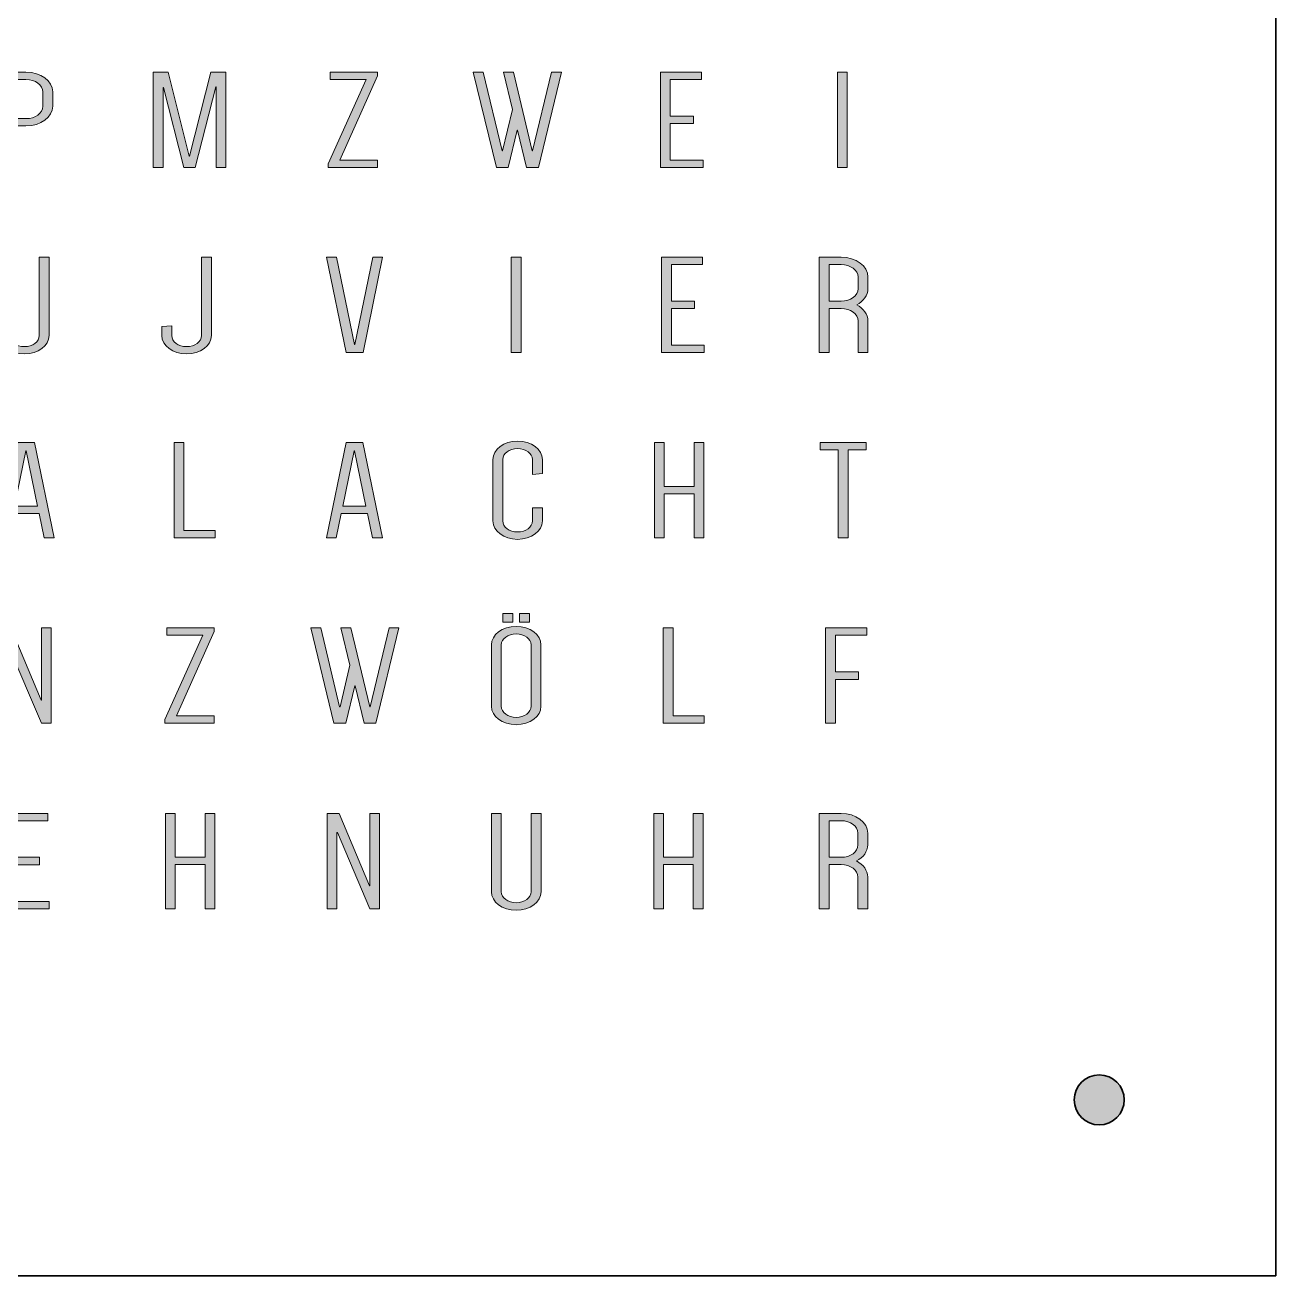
# Model space of a CAD drawing. Header units: inches. Extents: x 0.1 to 50.1, y -50.1 to -0.1.
# Drawn here: x 25.08 to 50.08, y -50.08 to -25.08 of the extents above; entities that cross this region are included whole.
import ezdxf

# ---------------------------------------------------------------- set-up
doc = ezdxf.new("R2010")
doc.units = ezdxf.units.IN
doc.header["$MEASUREMENT"] = 0
doc.layers.add('Ebene 1', color=7, linetype='Continuous')

# ---------------------------------------------------------------- blocks, each defined once
blk = doc.blocks.new('block 7')
at = {"layer": 'Ebene 1'}
h = blk.add_hatch(color=7, dxfattribs=at)
h.dxf.hatch_style = 2
edge = h.paths.add_edge_path()
edge.add_spline(control_points=[(24.862, -27.1), (24.862, -27.1), (24.862, -27.93), (24.862, -27.93), (24.862, -27.93), (24.663, -27.93), (24.663, -27.93), (24.663, -27.93), (24.663, -26.025), (24.663, -26.025), (24.663, -26.025), (25.102, -26.025), (25.102, -26.025), (25.395, -26.025), (25.635, -26.202), (25.635, -26.42), (25.635, -26.42), (25.635, -26.705), (25.635, -26.705), (25.635, -26.922), (25.395, -27.1), (25.102, -27.1), (25.102, -27.1), (24.862, -27.1), (24.862, -27.1)], knot_values=[0, 0, 0, 0, 1, 1, 1, 2, 2, 2, 3, 3, 3, 4, 4, 4, 5, 5, 5, 6, 6, 6, 7, 7, 7, 8, 8, 8, 8], degree=3, periodic=1)
edge = h.paths.add_edge_path()
edge.add_spline(control_points=[(25.102, -26.953), (25.288, -26.953), (25.437, -26.843), (25.437, -26.705), (25.437, -26.705), (25.437, -26.42), (25.437, -26.42), (25.437, -26.281), (25.288, -26.171), (25.102, -26.171), (25.102, -26.171), (24.862, -26.171), (24.862, -26.171), (24.862, -26.171), (24.862, -26.953), (24.862, -26.953), (24.862, -26.953), (25.102, -26.953), (25.102, -26.953)], knot_values=[0, 0, 0, 0, 1, 1, 1, 2, 2, 2, 3, 3, 3, 4, 4, 4, 5, 5, 5, 6, 6, 6, 6], degree=3, periodic=1)
h = blk.add_hatch(color=7, dxfattribs=at)
h.dxf.hatch_style = 2
h.paths.add_polyline_path([(28.481, -27.93), (28.256, -27.93), (27.848, -26.332), (27.841, -26.332), (27.841, -27.93), (27.643, -27.93), (27.643, -26.025), (27.94, -26.025), (28.363, -27.704), (28.37, -27.704), (28.797, -26.025), (29.098, -26.025), (29.098, -27.93), (28.9, -27.93), (28.9, -26.318), (28.892, -26.318)])
h = blk.add_hatch(color=7, dxfattribs=at)
h.dxf.hatch_style = 2
h.paths.add_polyline_path([(31.14, -27.856), (31.898, -26.171), (31.178, -26.171), (31.178, -26.025), (32.123, -26.025), (32.123, -26.098), (31.373, -27.783), (32.123, -27.783), (32.123, -27.93), (31.14, -27.93)])
h = blk.add_hatch(color=7, dxfattribs=at)
h.dxf.hatch_style = 2
h.paths.add_polyline_path([(35.339, -27.93), (35.102, -27.93), (34.923, -27.182), (34.916, -27.182), (34.737, -27.93), (34.5, -27.93), (34.039, -26.025), (34.238, -26.025), (34.615, -27.599), (34.622, -27.599), (34.821, -26.77), (34.641, -26.025), (34.84, -26.025), (35.217, -27.599), (35.224, -27.599), (35.602, -26.025), (35.8, -26.025)])
h = blk.add_hatch(color=7, dxfattribs=at)
h.dxf.hatch_style = 2
h.paths.add_polyline_path([(37.975, -26.171), (37.975, -26.902), (38.436, -26.902), (38.436, -27.052), (37.975, -27.052), (37.975, -27.783), (38.63, -27.783), (38.63, -27.93), (37.777, -27.93), (37.777, -26.025), (38.6, -26.025), (38.6, -26.171)])
h = blk.add_hatch(color=7, dxfattribs=at)
h.dxf.hatch_style = 2
h.paths.add_polyline_path([(41.313, -27.93), (41.313, -26.025), (41.511, -26.025), (41.511, -27.93)])
at = {"layer": 'Ebene 1', "lineweight": 0}
for points in [[(28.481, -27.93), (28.256, -27.93), (27.848, -26.332), (27.841, -26.332), (27.841, -27.93), (27.643, -27.93), (27.643, -26.025), (27.94, -26.025), (28.363, -27.704), (28.37, -27.704), (28.797, -26.025), (29.098, -26.025), (29.098, -27.93), (28.9, -27.93), (28.9, -26.318), (28.892, -26.318), (28.481, -27.93)], [(31.14, -27.856), (31.898, -26.171), (31.178, -26.171), (31.178, -26.025), (32.123, -26.025), (32.123, -26.098), (31.373, -27.783), (32.123, -27.783), (32.123, -27.93), (31.14, -27.93), (31.14, -27.856)], [(35.339, -27.93), (35.102, -27.93), (34.923, -27.182), (34.916, -27.182), (34.737, -27.93), (34.5, -27.93), (34.039, -26.025), (34.238, -26.025), (34.615, -27.599), (34.622, -27.599), (34.821, -26.77), (34.641, -26.025), (34.84, -26.025), (35.217, -27.599), (35.224, -27.599), (35.602, -26.025), (35.8, -26.025), (35.339, -27.93)], [(37.975, -26.171), (37.975, -26.902), (38.436, -26.902), (38.436, -27.052), (37.975, -27.052), (37.975, -27.783), (38.63, -27.783), (38.63, -27.93), (37.777, -27.93), (37.777, -26.025), (38.6, -26.025), (38.6, -26.171), (37.975, -26.171)], [(41.313, -27.93), (41.313, -26.025), (41.511, -26.025), (41.511, -27.93), (41.313, -27.93)]]:
    blk.add_lwpolyline(points, dxfattribs=at)
for points, knots in [([(24.862, -27.1), (24.862, -27.1), (24.862, -27.93), (24.862, -27.93), (24.862, -27.93), (24.663, -27.93), (24.663, -27.93), (24.663, -27.93), (24.663, -26.025), (24.663, -26.025), (24.663, -26.025), (25.102, -26.025), (25.102, -26.025), (25.395, -26.025), (25.635, -26.202), (25.635, -26.42), (25.635, -26.42), (25.635, -26.705), (25.635, -26.705), (25.635, -26.922), (25.395, -27.1), (25.102, -27.1), (25.102, -27.1), (24.862, -27.1), (24.862, -27.1)], [0, 0, 0, 0, 1, 1, 1, 2, 2, 2, 3, 3, 3, 4, 4, 4, 5, 5, 5, 6, 6, 6, 7, 7, 7, 8, 8, 8, 8]), ([(25.102, -26.953), (25.288, -26.953), (25.437, -26.843), (25.437, -26.705), (25.437, -26.705), (25.437, -26.42), (25.437, -26.42), (25.437, -26.281), (25.288, -26.171), (25.102, -26.171), (25.102, -26.171), (24.862, -26.171), (24.862, -26.171), (24.862, -26.171), (24.862, -26.953), (24.862, -26.953), (24.862, -26.953), (25.102, -26.953), (25.102, -26.953)], [0, 0, 0, 0, 1, 1, 1, 2, 2, 2, 3, 3, 3, 4, 4, 4, 5, 5, 5, 6, 6, 6, 6])]:
    blk.add_open_spline(points, degree=3, knots=knots, dxfattribs=at)
blk = doc.blocks.new('block 8')
at = {"layer": 'Ebene 1'}
h = blk.add_hatch(color=7, dxfattribs=at)
h.dxf.hatch_style = 2
edge = h.paths.add_edge_path()
edge.add_spline(control_points=[(25.565, -29.722), (25.565, -29.722), (25.565, -31.288), (25.565, -31.288), (25.565, -31.491), (25.344, -31.655), (25.069, -31.655), (24.795, -31.655), (24.574, -31.491), (24.574, -31.288), (24.574, -31.288), (24.574, -29.722), (24.574, -29.722), (24.574, -29.722), (24.772, -29.722), (24.772, -29.722), (24.772, -29.722), (24.772, -31.288), (24.772, -31.288), (24.772, -31.41), (24.905, -31.508), (25.069, -31.508), (25.233, -31.508), (25.367, -31.41), (25.367, -31.288), (25.367, -31.288), (25.367, -29.722), (25.367, -29.722), (25.367, -29.722), (25.565, -29.722), (25.565, -29.722)], knot_values=[0, 0, 0, 0, 1, 1, 1, 2, 2, 2, 3, 3, 3, 4, 4, 4, 5, 5, 5, 6, 6, 6, 7, 7, 7, 8, 8, 8, 9, 9, 9, 10, 10, 10, 10], degree=3, periodic=1)
h = blk.add_hatch(color=7, dxfattribs=at)
h.dxf.hatch_style = 2
edge = h.paths.add_edge_path()
edge.add_spline(control_points=[(28.609, -29.722), (28.609, -29.722), (28.807, -29.722), (28.807, -29.722), (28.807, -29.722), (28.807, -31.288), (28.807, -31.288), (28.807, -31.491), (28.586, -31.655), (28.311, -31.655), (28.037, -31.655), (27.816, -31.491), (27.816, -31.288), (27.816, -31.288), (27.816, -31.108), (27.816, -31.108), (27.816, -31.108), (28.014, -31.091), (28.014, -31.091), (28.014, -31.091), (28.014, -31.288), (28.014, -31.288), (28.014, -31.41), (28.148, -31.508), (28.311, -31.508), (28.475, -31.508), (28.609, -31.41), (28.609, -31.288), (28.609, -31.288), (28.609, -29.722), (28.609, -29.722)], knot_values=[0, 0, 0, 0, 1, 1, 1, 2, 2, 2, 3, 3, 3, 4, 4, 4, 5, 5, 5, 6, 6, 6, 7, 7, 7, 8, 8, 8, 9, 9, 9, 10, 10, 10, 10], degree=3, periodic=1)
h = blk.add_hatch(color=7, dxfattribs=at)
h.dxf.hatch_style = 2
h.paths.add_polyline_path([(32.03, -29.722), (32.228, -29.722), (31.836, -31.627), (31.5, -31.627), (31.108, -29.722), (31.306, -29.722), (31.664, -31.463), (31.672, -31.463)])
h = blk.add_hatch(color=7, dxfattribs=at)
h.dxf.hatch_style = 2
h.paths.add_polyline_path([(34.796, -31.627), (34.796, -29.722), (34.994, -29.722), (34.994, -31.627)])
h = blk.add_hatch(color=7, dxfattribs=at)
h.dxf.hatch_style = 2
h.paths.add_polyline_path([(37.996, -29.869), (37.996, -30.6), (38.457, -30.6), (38.457, -30.749), (37.996, -30.749), (37.996, -31.48), (38.651, -31.48), (38.651, -31.627), (37.798, -31.627), (37.798, -29.722), (38.621, -29.722), (38.621, -29.869)])
h = blk.add_hatch(color=7, dxfattribs=at)
h.dxf.hatch_style = 2
edge = h.paths.add_edge_path()
edge.add_spline(control_points=[(41.924, -31.627), (41.924, -31.627), (41.726, -31.627), (41.726, -31.627), (41.726, -31.627), (41.726, -30.995), (41.726, -30.995), (41.726, -30.856), (41.577, -30.746), (41.391, -30.746), (41.391, -30.746), (41.15, -30.746), (41.15, -30.746), (41.15, -30.746), (41.15, -31.627), (41.15, -31.627), (41.15, -31.627), (40.952, -31.627), (40.952, -31.627), (40.952, -31.627), (40.952, -29.722), (40.952, -29.722), (40.952, -29.722), (41.391, -29.722), (41.391, -29.722), (41.684, -29.722), (41.924, -29.9), (41.924, -30.117), (41.924, -30.117), (41.924, -30.351), (41.924, -30.351), (41.924, -30.484), (41.832, -30.602), (41.699, -30.673), (41.832, -30.746), (41.924, -30.862), (41.924, -30.995), (41.924, -30.995), (41.924, -31.627), (41.924, -31.627)], knot_values=[0, 0, 0, 0, 1, 1, 1, 2, 2, 2, 3, 3, 3, 4, 4, 4, 5, 5, 5, 6, 6, 6, 7, 7, 7, 8, 8, 8, 9, 9, 9, 10, 10, 10, 11, 11, 11, 12, 12, 12, 13, 13, 13, 13], degree=3, periodic=1)
edge = h.paths.add_edge_path()
edge.add_spline(control_points=[(41.391, -30.6), (41.577, -30.6), (41.726, -30.49), (41.726, -30.351), (41.726, -30.351), (41.726, -30.117), (41.726, -30.117), (41.726, -29.979), (41.577, -29.869), (41.391, -29.869), (41.391, -29.869), (41.15, -29.869), (41.15, -29.869), (41.15, -29.869), (41.15, -30.6), (41.15, -30.6), (41.15, -30.6), (41.391, -30.6), (41.391, -30.6)], knot_values=[0, 0, 0, 0, 1, 1, 1, 2, 2, 2, 3, 3, 3, 4, 4, 4, 5, 5, 5, 6, 6, 6, 6], degree=3, periodic=1)
at = {"layer": 'Ebene 1', "lineweight": 0}
for points in [[(32.03, -29.722), (32.228, -29.722), (31.836, -31.627), (31.5, -31.627), (31.108, -29.722), (31.306, -29.722), (31.664, -31.463), (31.672, -31.463), (32.03, -29.722)], [(34.796, -31.627), (34.796, -29.722), (34.994, -29.722), (34.994, -31.627), (34.796, -31.627)], [(37.996, -29.869), (37.996, -30.6), (38.457, -30.6), (38.457, -30.749), (37.996, -30.749), (37.996, -31.48), (38.651, -31.48), (38.651, -31.627), (37.798, -31.627), (37.798, -29.722), (38.621, -29.722), (38.621, -29.869), (37.996, -29.869)]]:
    blk.add_lwpolyline(points, dxfattribs=at)
for points, knots in [([(25.565, -29.722), (25.565, -29.722), (25.565, -31.288), (25.565, -31.288), (25.565, -31.491), (25.344, -31.655), (25.069, -31.655), (24.795, -31.655), (24.574, -31.491), (24.574, -31.288), (24.574, -31.288), (24.574, -29.722), (24.574, -29.722), (24.574, -29.722), (24.772, -29.722), (24.772, -29.722), (24.772, -29.722), (24.772, -31.288), (24.772, -31.288), (24.772, -31.41), (24.905, -31.508), (25.069, -31.508), (25.233, -31.508), (25.367, -31.41), (25.367, -31.288), (25.367, -31.288), (25.367, -29.722), (25.367, -29.722), (25.367, -29.722), (25.565, -29.722), (25.565, -29.722)], [0, 0, 0, 0, 1, 1, 1, 2, 2, 2, 3, 3, 3, 4, 4, 4, 5, 5, 5, 6, 6, 6, 7, 7, 7, 8, 8, 8, 9, 9, 9, 10, 10, 10, 10]), ([(28.609, -29.722), (28.609, -29.722), (28.807, -29.722), (28.807, -29.722), (28.807, -29.722), (28.807, -31.288), (28.807, -31.288), (28.807, -31.491), (28.586, -31.655), (28.311, -31.655), (28.037, -31.655), (27.816, -31.491), (27.816, -31.288), (27.816, -31.288), (27.816, -31.108), (27.816, -31.108), (27.816, -31.108), (28.014, -31.091), (28.014, -31.091), (28.014, -31.091), (28.014, -31.288), (28.014, -31.288), (28.014, -31.41), (28.148, -31.508), (28.311, -31.508), (28.475, -31.508), (28.609, -31.41), (28.609, -31.288), (28.609, -31.288), (28.609, -29.722), (28.609, -29.722)], [0, 0, 0, 0, 1, 1, 1, 2, 2, 2, 3, 3, 3, 4, 4, 4, 5, 5, 5, 6, 6, 6, 7, 7, 7, 8, 8, 8, 9, 9, 9, 10, 10, 10, 10]), ([(41.924, -31.627), (41.924, -31.627), (41.726, -31.627), (41.726, -31.627), (41.726, -31.627), (41.726, -30.995), (41.726, -30.995), (41.726, -30.856), (41.577, -30.746), (41.391, -30.746), (41.391, -30.746), (41.15, -30.746), (41.15, -30.746), (41.15, -30.746), (41.15, -31.627), (41.15, -31.627), (41.15, -31.627), (40.952, -31.627), (40.952, -31.627), (40.952, -31.627), (40.952, -29.722), (40.952, -29.722), (40.952, -29.722), (41.391, -29.722), (41.391, -29.722), (41.684, -29.722), (41.924, -29.9), (41.924, -30.117), (41.924, -30.117), (41.924, -30.351), (41.924, -30.351), (41.924, -30.484), (41.832, -30.602), (41.699, -30.673), (41.832, -30.746), (41.924, -30.862), (41.924, -30.995), (41.924, -30.995), (41.924, -31.627), (41.924, -31.627)], [0, 0, 0, 0, 1, 1, 1, 2, 2, 2, 3, 3, 3, 4, 4, 4, 5, 5, 5, 6, 6, 6, 7, 7, 7, 8, 8, 8, 9, 9, 9, 10, 10, 10, 11, 11, 11, 12, 12, 12, 13, 13, 13, 13]), ([(41.391, -30.6), (41.577, -30.6), (41.726, -30.49), (41.726, -30.351), (41.726, -30.351), (41.726, -30.117), (41.726, -30.117), (41.726, -29.979), (41.577, -29.869), (41.391, -29.869), (41.391, -29.869), (41.15, -29.869), (41.15, -29.869), (41.15, -29.869), (41.15, -30.6), (41.15, -30.6), (41.15, -30.6), (41.391, -30.6), (41.391, -30.6)], [0, 0, 0, 0, 1, 1, 1, 2, 2, 2, 3, 3, 3, 4, 4, 4, 5, 5, 5, 6, 6, 6, 6])]:
    blk.add_open_spline(points, degree=3, knots=knots, dxfattribs=at)
blk = doc.blocks.new('block 9')
at = {"layer": 'Ebene 1'}
h = blk.add_hatch(color=7, dxfattribs=at)
h.dxf.hatch_style = 2
h.paths.add_polyline_path([(25.663, -35.331), (25.465, -35.331), (25.362, -34.842), (24.84, -34.842), (24.741, -35.331), (24.543, -35.331), (24.936, -33.425), (25.271, -33.425)])
h.paths.add_polyline_path([(24.871, -34.696), (25.332, -34.696), (25.107, -33.589), (25.1, -33.589)])
h = blk.add_hatch(color=7, dxfattribs=at)
h.dxf.hatch_style = 2
h.paths.add_polyline_path([(28.879, -35.184), (28.879, -35.331), (28.06, -35.331), (28.06, -33.425), (28.258, -33.425), (28.258, -35.184)])
h = blk.add_hatch(color=7, dxfattribs=at)
h.dxf.hatch_style = 2
h.paths.add_polyline_path([(32.224, -35.331), (32.026, -35.331), (31.923, -34.842), (31.401, -34.842), (31.302, -35.331), (31.104, -35.331), (31.496, -33.425), (31.832, -33.425)])
h.paths.add_polyline_path([(31.432, -34.696), (31.893, -34.696), (31.668, -33.589), (31.66, -33.589)])
h = blk.add_hatch(color=7, dxfattribs=at)
h.dxf.hatch_style = 2
edge = h.paths.add_edge_path()
edge.add_spline(control_points=[(35.222, -34.063), (35.222, -34.063), (35.222, -33.764), (35.222, -33.764), (35.222, -33.643), (35.089, -33.544), (34.925, -33.544), (34.761, -33.544), (34.628, -33.643), (34.628, -33.764), (34.628, -33.764), (34.628, -34.992), (34.628, -34.992), (34.628, -35.113), (34.761, -35.212), (34.925, -35.212), (35.089, -35.212), (35.222, -35.113), (35.222, -34.992), (35.222, -34.992), (35.222, -34.732), (35.222, -34.732), (35.222, -34.732), (35.42, -34.732), (35.42, -34.732), (35.42, -34.732), (35.42, -34.992), (35.42, -34.992), (35.42, -35.195), (35.2, -35.359), (34.925, -35.359), (34.651, -35.359), (34.43, -35.195), (34.43, -34.992), (34.43, -34.992), (34.43, -33.764), (34.43, -33.764), (34.43, -33.561), (34.651, -33.397), (34.925, -33.397), (35.2, -33.397), (35.42, -33.561), (35.42, -33.764), (35.42, -33.764), (35.42, -34.046), (35.42, -34.046), (35.42, -34.046), (35.222, -34.063), (35.222, -34.063)], knot_values=[0, 0, 0, 0, 1, 1, 1, 2, 2, 2, 3, 3, 3, 4, 4, 4, 5, 5, 5, 6, 6, 6, 7, 7, 7, 8, 8, 8, 9, 9, 9, 10, 10, 10, 11, 11, 11, 12, 12, 12, 13, 13, 13, 14, 14, 14, 15, 15, 15, 16, 16, 16, 16], degree=3, periodic=1)
h = blk.add_hatch(color=7, dxfattribs=at)
h.dxf.hatch_style = 2
h.paths.add_polyline_path([(38.647, -33.425), (38.647, -35.331), (38.449, -35.331), (38.449, -34.45), (37.855, -34.45), (37.855, -35.331), (37.657, -35.331), (37.657, -33.425), (37.855, -33.425), (37.855, -34.303), (38.449, -34.303), (38.449, -33.425)])
h = blk.add_hatch(color=7, dxfattribs=at)
h.dxf.hatch_style = 2
h.paths.add_polyline_path([(41.886, -33.572), (41.531, -33.572), (41.531, -35.331), (41.329, -35.331), (41.329, -33.572), (40.971, -33.572), (40.971, -33.425), (41.886, -33.425)])
at = {"layer": 'Ebene 1', "lineweight": 0}
for points in [[(25.663, -35.331), (25.465, -35.331), (25.362, -34.842), (24.84, -34.842), (24.741, -35.331), (24.543, -35.331), (24.936, -33.425), (25.271, -33.425), (25.663, -35.331)], [(28.879, -35.184), (28.879, -35.331), (28.06, -35.331), (28.06, -33.425), (28.258, -33.425), (28.258, -35.184), (28.879, -35.184)], [(32.224, -35.331), (32.026, -35.331), (31.923, -34.842), (31.401, -34.842), (31.302, -35.331), (31.104, -35.331), (31.496, -33.425), (31.832, -33.425), (32.224, -35.331)], [(38.647, -33.425), (38.647, -35.331), (38.449, -35.331), (38.449, -34.45), (37.855, -34.45), (37.855, -35.331), (37.657, -35.331), (37.657, -33.425), (37.855, -33.425), (37.855, -34.303), (38.449, -34.303), (38.449, -33.425), (38.647, -33.425)], [(41.886, -33.572), (41.531, -33.572), (41.531, -35.331), (41.329, -35.331), (41.329, -33.572), (40.971, -33.572), (40.971, -33.425), (41.886, -33.425), (41.886, -33.572)], [(24.871, -34.696), (25.332, -34.696), (25.107, -33.589), (25.1, -33.589), (24.871, -34.696)], [(31.432, -34.696), (31.893, -34.696), (31.668, -33.589), (31.66, -33.589), (31.432, -34.696)]]:
    blk.add_lwpolyline(points, dxfattribs=at)
blk.add_open_spline([(35.222, -34.063), (35.222, -34.063), (35.222, -33.764), (35.222, -33.764), (35.222, -33.643), (35.089, -33.544), (34.925, -33.544), (34.761, -33.544), (34.628, -33.643), (34.628, -33.764), (34.628, -33.764), (34.628, -34.992), (34.628, -34.992), (34.628, -35.113), (34.761, -35.212), (34.925, -35.212), (35.089, -35.212), (35.222, -35.113), (35.222, -34.992), (35.222, -34.992), (35.222, -34.732), (35.222, -34.732), (35.222, -34.732), (35.42, -34.732), (35.42, -34.732), (35.42, -34.732), (35.42, -34.992), (35.42, -34.992), (35.42, -35.195), (35.2, -35.359), (34.925, -35.359), (34.651, -35.359), (34.43, -35.195), (34.43, -34.992), (34.43, -34.992), (34.43, -33.764), (34.43, -33.764), (34.43, -33.561), (34.651, -33.397), (34.925, -33.397), (35.2, -33.397), (35.42, -33.561), (35.42, -33.764), (35.42, -33.764), (35.42, -34.046), (35.42, -34.046), (35.42, -34.046), (35.222, -34.063), (35.222, -34.063)], degree=3, knots=[0, 0, 0, 0, 1, 1, 1, 2, 2, 2, 3, 3, 3, 4, 4, 4, 5, 5, 5, 6, 6, 6, 7, 7, 7, 8, 8, 8, 9, 9, 9, 10, 10, 10, 11, 11, 11, 12, 12, 12, 13, 13, 13, 14, 14, 14, 15, 15, 15, 16, 16, 16, 16], dxfattribs=at)
blk = doc.blocks.new('block 10')
at = {"layer": 'Ebene 1'}
h = blk.add_hatch(color=7, dxfattribs=at)
h.dxf.hatch_style = 2
edge = h.paths.add_edge_path()
edge.add_spline(control_points=[(34.401, -37.467), (34.401, -37.264), (34.622, -37.1), (34.896, -37.1), (35.17, -37.1), (35.391, -37.264), (35.391, -37.467), (35.391, -37.467), (35.391, -38.695), (35.391, -38.695), (35.391, -38.898), (35.17, -39.062), (34.896, -39.062), (34.622, -39.062), (34.401, -38.898), (34.401, -38.695), (34.401, -38.695), (34.401, -37.467), (34.401, -37.467)], knot_values=[0, 0, 0, 0, 1, 1, 1, 2, 2, 2, 3, 3, 3, 4, 4, 4, 5, 5, 5, 6, 6, 6, 6], degree=3, periodic=1)
edge = h.paths.add_edge_path()
edge.add_spline(control_points=[(34.599, -38.695), (34.599, -38.816), (34.732, -38.915), (34.896, -38.915), (35.06, -38.915), (35.193, -38.816), (35.193, -38.695), (35.193, -38.695), (35.193, -37.467), (35.193, -37.467), (35.193, -37.346), (35.06, -37.247), (34.896, -37.247), (34.732, -37.247), (34.599, -37.346), (34.599, -37.467), (34.599, -37.467), (34.599, -38.695), (34.599, -38.695)], knot_values=[0, 0, 0, 0, 1, 1, 1, 2, 2, 2, 3, 3, 3, 4, 4, 4, 5, 5, 5, 6, 6, 6, 6], degree=3, periodic=1)
h.paths.add_polyline_path([(34.827, -37.015), (34.629, -37.015), (34.629, -36.843), (34.827, -36.843)])
h.paths.add_polyline_path([(35.163, -37.015), (34.964, -37.015), (34.964, -36.843), (35.163, -36.843)])
h = blk.add_hatch(color=7, dxfattribs=at)
h.dxf.hatch_style = 2
h.paths.add_polyline_path([(24.556, -37.128), (24.796, -37.128), (25.402, -38.573), (25.409, -38.573), (25.409, -37.128), (25.608, -37.128), (25.608, -39.033), (25.409, -39.033), (24.762, -37.509), (24.754, -37.509), (24.754, -39.033), (24.556, -39.033)])
h = blk.add_hatch(color=7, dxfattribs=at)
h.dxf.hatch_style = 2
h.paths.add_polyline_path([(27.878, -38.96), (28.636, -37.275), (27.916, -37.275), (27.916, -37.128), (28.861, -37.128), (28.861, -37.202), (28.11, -38.887), (28.861, -38.887), (28.861, -39.033), (27.878, -39.033)])
h = blk.add_hatch(color=7, dxfattribs=at)
h.dxf.hatch_style = 2
h.paths.add_polyline_path([(32.092, -39.033), (31.856, -39.033), (31.677, -38.285), (31.669, -38.285), (31.49, -39.033), (31.254, -39.033), (30.793, -37.128), (30.991, -37.128), (31.368, -38.703), (31.376, -38.703), (31.574, -37.873), (31.395, -37.128), (31.593, -37.128), (31.97, -38.703), (31.978, -38.703), (32.355, -37.128), (32.553, -37.128)])
h = blk.add_hatch(color=7, dxfattribs=at)
h.dxf.hatch_style = 2
h.paths.add_polyline_path([(38.652, -38.887), (38.652, -39.033), (37.833, -39.033), (37.833, -37.128), (38.031, -37.128), (38.031, -38.887)])
h = blk.add_hatch(color=7, dxfattribs=at)
h.dxf.hatch_style = 2
h.paths.add_polyline_path([(41.277, -37.275), (41.277, -38.006), (41.738, -38.006), (41.738, -38.156), (41.277, -38.156), (41.277, -39.033), (41.079, -39.033), (41.079, -37.128), (41.902, -37.128), (41.902, -37.275)])
at = {"layer": 'Ebene 1', "lineweight": 0}
for points in [[(34.827, -37.015), (34.629, -37.015), (34.629, -36.843), (34.827, -36.843), (34.827, -37.015)], [(35.163, -37.015), (34.964, -37.015), (34.964, -36.843), (35.163, -36.843), (35.163, -37.015)], [(24.556, -37.128), (24.796, -37.128), (25.402, -38.573), (25.409, -38.573), (25.409, -37.128), (25.608, -37.128), (25.608, -39.033), (25.409, -39.033), (24.762, -37.509), (24.754, -37.509), (24.754, -39.033), (24.556, -39.033), (24.556, -37.128)], [(27.878, -38.96), (28.636, -37.275), (27.916, -37.275), (27.916, -37.128), (28.861, -37.128), (28.861, -37.202), (28.11, -38.887), (28.861, -38.887), (28.861, -39.033), (27.878, -39.033), (27.878, -38.96)], [(32.092, -39.033), (31.856, -39.033), (31.677, -38.285), (31.669, -38.285), (31.49, -39.033), (31.254, -39.033), (30.793, -37.128), (30.991, -37.128), (31.368, -38.703), (31.376, -38.703), (31.574, -37.873), (31.395, -37.128), (31.593, -37.128), (31.97, -38.703), (31.978, -38.703), (32.355, -37.128), (32.553, -37.128), (32.092, -39.033)], [(38.652, -38.887), (38.652, -39.033), (37.833, -39.033), (37.833, -37.128), (38.031, -37.128), (38.031, -38.887), (38.652, -38.887)], [(41.277, -37.275), (41.277, -38.006), (41.738, -38.006), (41.738, -38.156), (41.277, -38.156), (41.277, -39.033), (41.079, -39.033), (41.079, -37.128), (41.902, -37.128), (41.902, -37.275), (41.277, -37.275)]]:
    blk.add_lwpolyline(points, dxfattribs=at)
for points in [[(34.401, -37.467), (34.401, -37.264), (34.622, -37.1), (34.896, -37.1), (35.17, -37.1), (35.391, -37.264), (35.391, -37.467), (35.391, -37.467), (35.391, -38.695), (35.391, -38.695), (35.391, -38.898), (35.17, -39.062), (34.896, -39.062), (34.622, -39.062), (34.401, -38.898), (34.401, -38.695), (34.401, -38.695), (34.401, -37.467), (34.401, -37.467)], [(34.599, -38.695), (34.599, -38.816), (34.732, -38.915), (34.896, -38.915), (35.06, -38.915), (35.193, -38.816), (35.193, -38.695), (35.193, -38.695), (35.193, -37.467), (35.193, -37.467), (35.193, -37.346), (35.06, -37.247), (34.896, -37.247), (34.732, -37.247), (34.599, -37.346), (34.599, -37.467), (34.599, -37.467), (34.599, -38.695), (34.599, -38.695)]]:
    blk.add_open_spline(points, degree=3, knots=[0, 0, 0, 0, 1, 1, 1, 2, 2, 2, 3, 3, 3, 4, 4, 4, 5, 5, 5, 6, 6, 6, 6], dxfattribs=at)
blk = doc.blocks.new('block 11')
at = {"layer": 'Ebene 1'}
h = blk.add_hatch(color=7, dxfattribs=at)
h.dxf.hatch_style = 2
h.paths.add_polyline_path([(24.911, -40.981), (24.911, -41.712), (25.372, -41.712), (25.372, -41.861), (24.911, -41.861), (24.911, -42.592), (25.566, -42.592), (25.566, -42.739), (24.713, -42.739), (24.713, -40.834), (25.536, -40.834), (25.536, -40.981)])
h = blk.add_hatch(color=7, dxfattribs=at)
h.dxf.hatch_style = 2
h.paths.add_polyline_path([(28.877, -40.834), (28.877, -42.739), (28.679, -42.739), (28.679, -41.858), (28.084, -41.858), (28.084, -42.739), (27.886, -42.739), (27.886, -40.834), (28.084, -40.834), (28.084, -41.712), (28.679, -41.712), (28.679, -40.834)])
h = blk.add_hatch(color=7, dxfattribs=at)
h.dxf.hatch_style = 2
h.paths.add_polyline_path([(31.117, -40.834), (31.357, -40.834), (31.963, -42.279), (31.97, -42.279), (31.97, -40.834), (32.168, -40.834), (32.168, -42.739), (31.97, -42.739), (31.323, -41.215), (31.315, -41.215), (31.315, -42.739), (31.117, -42.739)])
h = blk.add_hatch(color=7, dxfattribs=at)
h.dxf.hatch_style = 2
edge = h.paths.add_edge_path()
edge.add_spline(control_points=[(35.392, -40.834), (35.392, -40.834), (35.392, -42.4), (35.392, -42.4), (35.392, -42.604), (35.17, -42.767), (34.896, -42.767), (34.622, -42.767), (34.401, -42.604), (34.401, -42.4), (34.401, -42.4), (34.401, -40.834), (34.401, -40.834), (34.401, -40.834), (34.599, -40.834), (34.599, -40.834), (34.599, -40.834), (34.599, -42.4), (34.599, -42.4), (34.599, -42.522), (34.732, -42.621), (34.896, -42.621), (35.06, -42.621), (35.193, -42.522), (35.193, -42.4), (35.193, -42.4), (35.193, -40.834), (35.193, -40.834), (35.193, -40.834), (35.392, -40.834), (35.392, -40.834)], knot_values=[0, 0, 0, 0, 1, 1, 1, 2, 2, 2, 3, 3, 3, 4, 4, 4, 5, 5, 5, 6, 6, 6, 7, 7, 7, 8, 8, 8, 9, 9, 9, 10, 10, 10, 10], degree=3, periodic=1)
h = blk.add_hatch(color=7, dxfattribs=at)
h.dxf.hatch_style = 2
h.paths.add_polyline_path([(38.634, -40.834), (38.634, -42.739), (38.435, -42.739), (38.435, -41.858), (37.841, -41.858), (37.841, -42.739), (37.643, -42.739), (37.643, -40.834), (37.841, -40.834), (37.841, -41.712), (38.435, -41.712), (38.435, -40.834)])
h = blk.add_hatch(color=7, dxfattribs=at)
h.dxf.hatch_style = 2
edge = h.paths.add_edge_path()
edge.add_spline(control_points=[(41.921, -42.739), (41.921, -42.739), (41.723, -42.739), (41.723, -42.739), (41.723, -42.739), (41.723, -42.107), (41.723, -42.107), (41.723, -41.969), (41.575, -41.858), (41.388, -41.858), (41.388, -41.858), (41.148, -41.858), (41.148, -41.858), (41.148, -41.858), (41.148, -42.739), (41.148, -42.739), (41.148, -42.739), (40.95, -42.739), (40.95, -42.739), (40.95, -42.739), (40.95, -40.834), (40.95, -40.834), (40.95, -40.834), (41.388, -40.834), (41.388, -40.834), (41.681, -40.834), (41.921, -41.012), (41.921, -41.229), (41.921, -41.229), (41.921, -41.463), (41.921, -41.463), (41.921, -41.596), (41.83, -41.715), (41.697, -41.785), (41.83, -41.858), (41.921, -41.974), (41.921, -42.107), (41.921, -42.107), (41.921, -42.739), (41.921, -42.739)], knot_values=[0, 0, 0, 0, 1, 1, 1, 2, 2, 2, 3, 3, 3, 4, 4, 4, 5, 5, 5, 6, 6, 6, 7, 7, 7, 8, 8, 8, 9, 9, 9, 10, 10, 10, 11, 11, 11, 12, 12, 12, 13, 13, 13, 13], degree=3, periodic=1)
edge = h.paths.add_edge_path()
edge.add_spline(control_points=[(41.388, -41.712), (41.575, -41.712), (41.723, -41.602), (41.723, -41.463), (41.723, -41.463), (41.723, -41.229), (41.723, -41.229), (41.723, -41.091), (41.575, -40.981), (41.388, -40.981), (41.388, -40.981), (41.148, -40.981), (41.148, -40.981), (41.148, -40.981), (41.148, -41.712), (41.148, -41.712), (41.148, -41.712), (41.388, -41.712), (41.388, -41.712)], knot_values=[0, 0, 0, 0, 1, 1, 1, 2, 2, 2, 3, 3, 3, 4, 4, 4, 5, 5, 5, 6, 6, 6, 6], degree=3, periodic=1)
at = {"layer": 'Ebene 1', "lineweight": 0}
for points in [[(24.911, -40.981), (24.911, -41.712), (25.372, -41.712), (25.372, -41.861), (24.911, -41.861), (24.911, -42.592), (25.566, -42.592), (25.566, -42.739), (24.713, -42.739), (24.713, -40.834), (25.536, -40.834), (25.536, -40.981), (24.911, -40.981)], [(28.877, -40.834), (28.877, -42.739), (28.679, -42.739), (28.679, -41.858), (28.084, -41.858), (28.084, -42.739), (27.886, -42.739), (27.886, -40.834), (28.084, -40.834), (28.084, -41.712), (28.679, -41.712), (28.679, -40.834), (28.877, -40.834)], [(31.117, -40.834), (31.357, -40.834), (31.963, -42.279), (31.97, -42.279), (31.97, -40.834), (32.168, -40.834), (32.168, -42.739), (31.97, -42.739), (31.323, -41.215), (31.315, -41.215), (31.315, -42.739), (31.117, -42.739), (31.117, -40.834)], [(38.634, -40.834), (38.634, -42.739), (38.435, -42.739), (38.435, -41.858), (37.841, -41.858), (37.841, -42.739), (37.643, -42.739), (37.643, -40.834), (37.841, -40.834), (37.841, -41.712), (38.435, -41.712), (38.435, -40.834), (38.634, -40.834)]]:
    blk.add_lwpolyline(points, dxfattribs=at)
for points, knots in [([(35.392, -40.834), (35.392, -40.834), (35.392, -42.4), (35.392, -42.4), (35.392, -42.604), (35.17, -42.767), (34.896, -42.767), (34.622, -42.767), (34.401, -42.604), (34.401, -42.4), (34.401, -42.4), (34.401, -40.834), (34.401, -40.834), (34.401, -40.834), (34.599, -40.834), (34.599, -40.834), (34.599, -40.834), (34.599, -42.4), (34.599, -42.4), (34.599, -42.522), (34.732, -42.621), (34.896, -42.621), (35.06, -42.621), (35.193, -42.522), (35.193, -42.4), (35.193, -42.4), (35.193, -40.834), (35.193, -40.834), (35.193, -40.834), (35.392, -40.834), (35.392, -40.834)], [0, 0, 0, 0, 1, 1, 1, 2, 2, 2, 3, 3, 3, 4, 4, 4, 5, 5, 5, 6, 6, 6, 7, 7, 7, 8, 8, 8, 9, 9, 9, 10, 10, 10, 10]), ([(41.921, -42.739), (41.921, -42.739), (41.723, -42.739), (41.723, -42.739), (41.723, -42.739), (41.723, -42.107), (41.723, -42.107), (41.723, -41.969), (41.575, -41.858), (41.388, -41.858), (41.388, -41.858), (41.148, -41.858), (41.148, -41.858), (41.148, -41.858), (41.148, -42.739), (41.148, -42.739), (41.148, -42.739), (40.95, -42.739), (40.95, -42.739), (40.95, -42.739), (40.95, -40.834), (40.95, -40.834), (40.95, -40.834), (41.388, -40.834), (41.388, -40.834), (41.681, -40.834), (41.921, -41.012), (41.921, -41.229), (41.921, -41.229), (41.921, -41.463), (41.921, -41.463), (41.921, -41.596), (41.83, -41.715), (41.697, -41.785), (41.83, -41.858), (41.921, -41.974), (41.921, -42.107), (41.921, -42.107), (41.921, -42.739), (41.921, -42.739)], [0, 0, 0, 0, 1, 1, 1, 2, 2, 2, 3, 3, 3, 4, 4, 4, 5, 5, 5, 6, 6, 6, 7, 7, 7, 8, 8, 8, 9, 9, 9, 10, 10, 10, 11, 11, 11, 12, 12, 12, 13, 13, 13, 13]), ([(41.388, -41.712), (41.575, -41.712), (41.723, -41.602), (41.723, -41.463), (41.723, -41.463), (41.723, -41.229), (41.723, -41.229), (41.723, -41.091), (41.575, -40.981), (41.388, -40.981), (41.388, -40.981), (41.148, -40.981), (41.148, -40.981), (41.148, -40.981), (41.148, -41.712), (41.148, -41.712), (41.148, -41.712), (41.388, -41.712), (41.388, -41.712)], [0, 0, 0, 0, 1, 1, 1, 2, 2, 2, 3, 3, 3, 4, 4, 4, 5, 5, 5, 6, 6, 6, 6])]:
    blk.add_open_spline(points, degree=3, knots=knots, dxfattribs=at)

msp = doc.modelspace()

# ---------------------------------------------------------------- hatches: boundary and pattern name
at = {"layer": 'Ebene 1'}
h = msp.add_hatch(color=7, dxfattribs=at)
h.dxf.hatch_style = 2
edge = h.paths.add_edge_path()
edge.add_spline(control_points=[(47.046, -46.558), (47.046, -46.834), (46.822, -47.058), (46.546, -47.058), (46.27, -47.058), (46.046, -46.834), (46.046, -46.558), (46.046, -46.282), (46.27, -46.058), (46.546, -46.058), (46.822, -46.058), (47.046, -46.282), (47.046, -46.558)], knot_values=[0, 0, 0, 0, 1, 1, 1, 2, 2, 2, 3, 3, 3, 4, 4, 4, 4], degree=3, periodic=1)

# ---------------------------------------------------------------- linework, layer by layer
at = {"layer": 'Ebene 1', "color": 7, "lineweight": 35}
msp.add_lwpolyline([(50.077, -50.077), (0.088, -50.077), (0.088, -0.088), (50.077, -0.088), (50.077, -50.077)], dxfattribs=at)
msp.add_open_spline([(47.046, -46.558), (47.046, -46.834), (46.822, -47.058), (46.546, -47.058), (46.27, -47.058), (46.046, -46.834), (46.046, -46.558), (46.046, -46.282), (46.27, -46.058), (46.546, -46.058), (46.822, -46.058), (47.046, -46.282), (47.046, -46.558)], degree=3, knots=[0, 0, 0, 0, 1, 1, 1, 2, 2, 2, 3, 3, 3, 4, 4, 4, 4], dxfattribs=at)

# ---------------------------------------------------------------- block references
at = {"layer": 'Ebene 1'}
for name in ['block 7', 'block 8', 'block 9', 'block 10', 'block 11']:
    msp.add_blockref(name, (0, 0), dxfattribs=at)

doc.saveas('drawing.dxf')
